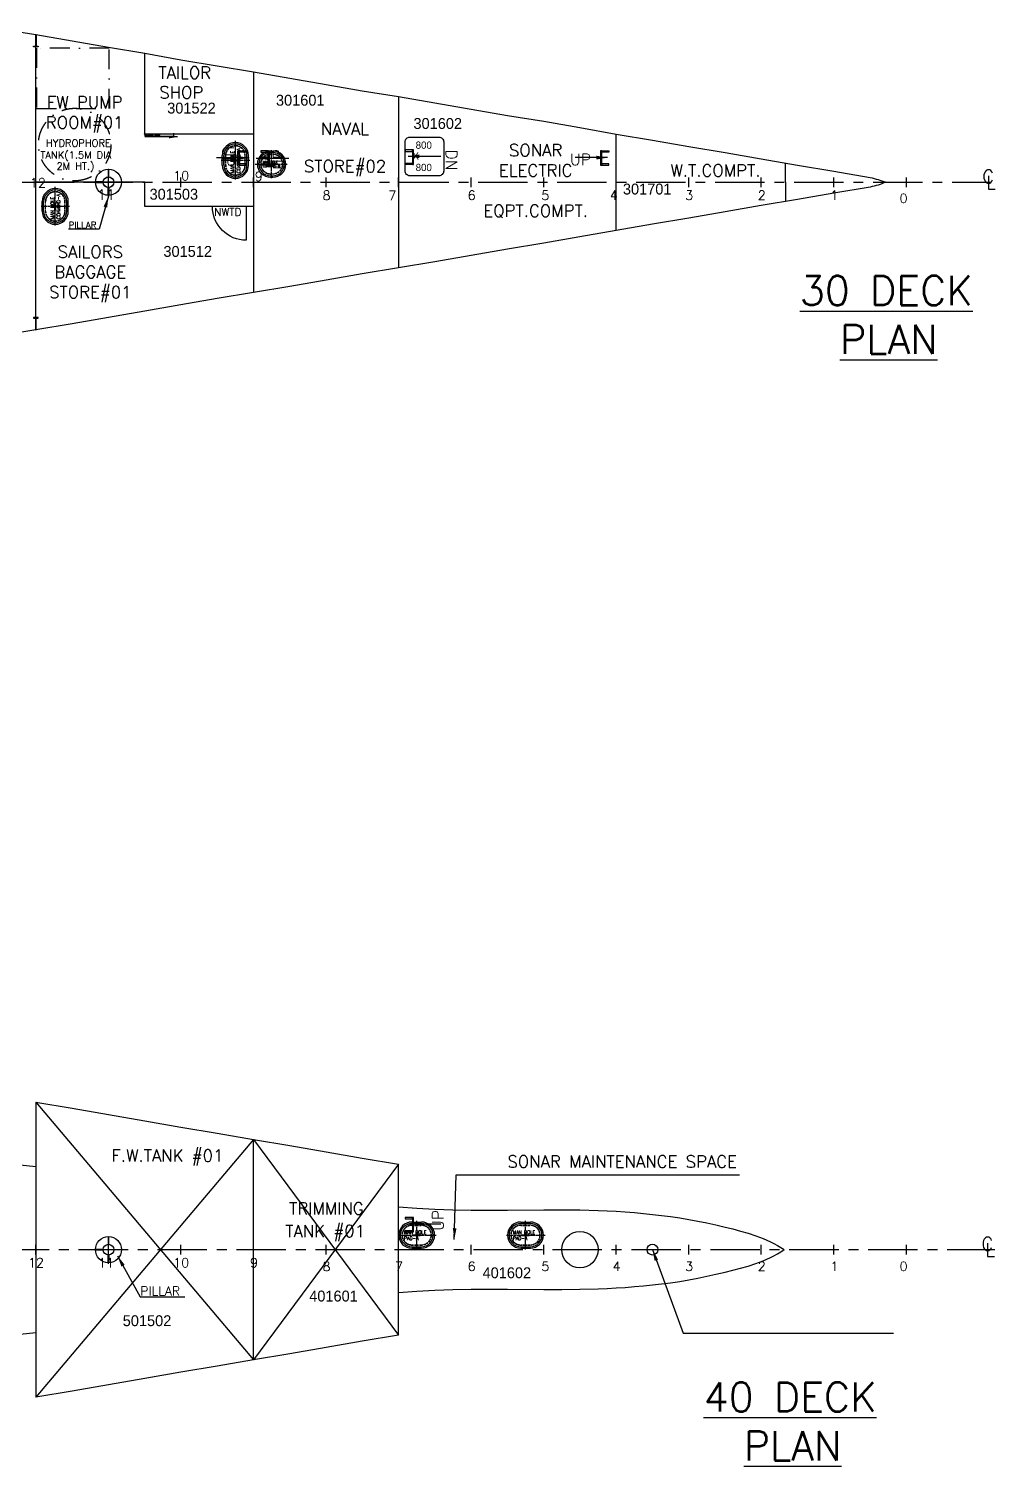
# Model space of a CAD drawing. Header units: inches. Extents: x -439515 to 171412, y -8673 to 415183.
# Drawn here: x 130233 to 147369, y 44545 to 70017 of the extents above; entities that cross this region are included whole.
import ezdxf
from ezdxf.enums import TextEntityAlignment as Align

# ---------------------------------------------------------------- set-up
doc = ezdxf.new("R2010")
doc.units = ezdxf.units.IN
doc.header["$LTSCALE"] = 700
doc.header["$MEASUREMENT"] = 0
for name, pattern in [('CENTER', [2, 1.25, -0.25, 0.25, -0.25]), ('CENTER2', [1.125, 0.75, -0.125, 0.125, -0.125]), ('DASHDOT', [1, 0.5, -0.25, 0, -0.25]), ('DASHDOT4', [6.1, 4, -1, 0.1, -1]), ('DASHED', [0.75, 0.5, -0.25]), ('DOTDASH1', [1600, 1000, -250, 100, -250])]:
    doc.linetypes.add(name, pattern=pattern)
for name, color, linetype in [('00', 7, 'Continuous'), ('01', 7, 'Continuous'), ('3 DECK', 7, 'Continuous'), ('4 DECK', 7, 'Continuous'), ('ASTER COMPLEX', 7, 'Continuous'), ('COMPT.NOS', 4, 'Continuous'), ('COMPTNAME', 7, 'Continuous'), ('HATCH', 142, 'Continuous'), ('HATCHES', 7, 'Continuous'), ('MANHOLEPLAN', 3, 'Continuous'), ('TANK MARKS', 7, 'Continuous'), ('UP-DOWN', 7, 'Continuous'), ('WATERLINES', 5, 'Continuous')]:
    doc.layers.add(name, color=color, linetype=linetype)
doc.styles.add('ROMAN C', font='ROMANS.SHX', dxfattribs={"width": 0.9})
doc.styles.add('ROMANS', font='romans')
doc.styles.add('style1', font='romans.shx', dxfattribs={"height": 250})
doc.dimstyles.new('Copy(2) of Standard', dxfattribs={"dimtxt": 200, "dimasz": 150, "dimexe": 25, "dimexo": 25, "dimgap": 50, "dimtad": 2, "dimdec": 0, "dimzin": 0, "dimdsep": 46, "dimtxsty": 'Standard', "dimcen": 0, "dimclrd": 40, "dimclre": 40, "dimadec": 0, "dimazin": 0, "dimtfac": 1, "dimtdec": 0, "dimtmove": 2, "dimatfit": 3, "dimfxl": 1, "dimtolj": 1, "dimtzin": 0, "dimarcsym": 0})
doc.dimstyles.get("Standard").update_dxf_attribs({"dimtxt": 150.18, "dimasz": 200.18, "dimexe": 0.8, "dimexo": 0.625, "dimgap": 0.09, "dimtad": 0, "dimtih": 1, "dimtoh": 1, "dimdec": 0, "dimzin": 0, "dimdsep": 46, "dimtxsty": 'Standard', "dimcen": 8.09, "dimclrd": 40, "dimclre": 40, "dimadec": 0, "dimazin": 0, "dimtfac": 1, "dimtdec": 0, "dimtofl": 0, "dimtmove": 0, "dimatfit": 3, "dimfxl": 1, "dimtolj": 1, "dimtzin": 0, "dimarcsym": 0})

# ---------------------------------------------------------------- blocks, each defined once
blk = doc.blocks.new('PILAR')
at = {"color": 4, "linetype": 'DASHDOT'}
for p, q in [((145253, 170303), (145253, 170883)), ((144963, 170593), (145543, 170593))]:
    blk.add_line(p, q, dxfattribs=at)
at = {"color": 4}
for points in [[(145247, 170853), (145247, 170703), (145259, 170703), (145259, 170853)], [(144993, 170587), (145143, 170587), (145143, 170599), (144993, 170599)], [(145513, 170587), (145363, 170587), (145363, 170599), (145513, 170599)], [(145247, 170333), (145247, 170483), (145259, 170483), (145259, 170333)]]:
    blk.add_lwpolyline(points, close=True, dxfattribs=at)
for radius in [270, 110]:
    blk.add_circle((145253, 170593), radius, dxfattribs=at)
blk = doc.blocks.new('fghghj')
at = {"color": 3, "linetype": 'Continuous'}
blk.add_lwpolyline([(318315, -37952), (318615, -37952), (318615, -37927), (318315, -37927)], close=True, dxfattribs=at)
at = {"layer": '00', "color": 3}
for points in [[(318345, -38102), (318345, -37952), (318315, -37952), (318315, -38102)], [(318585, -38102), (318585, -37952), (318615, -37952), (318615, -38102)]]:
    blk.add_lwpolyline(points, close=True, dxfattribs=at)
at = {"layer": '01', "color": 4, "linetype": 'ByBlock'}
blk.add_line((318615, -37927), (318615, -37927), dxfattribs=at)
blk.add_line((318615, -37927), (318615, -37927), dxfattribs=at)
blk = doc.blocks.new('DLN', base_point=(36758, 6815))
at = {"linetype": 'Continuous'}
blk.add_lwpolyline([(37258, 6815), (37258, 7815, 0.414214), (36258, 6815)], format="xyb", dxfattribs=at)
blk = doc.blocks.new('manholepadtype600x400')
at = {"linetype": 'CENTER2', "ltscale": 0.1}
for p, q in [((-394, 0), (404, 0)), ((0, -297), (0, 294))]:
    blk.add_line(p, q, dxfattribs=at)
for p, q in [((-100, 270), (100, 270)), ((-100, 240), (100, 240)), ((-73, 8), (73, 8)), ((-100, -240), (100, -240)), ((-100, -270), (100, -270)), ((-73, -8), (73, -8))]:
    blk.add_line(p, q)
at = {"linetype": 'DASHED', "ltscale": 0.1}
for p, q in [((-100, 205), (100, 205)), ((-100, 200), (100, 200)), ((-100, -200), (100, -200)), ((-100, -205), (100, -205))]:
    blk.add_line(p, q, dxfattribs=at)
for centre in [(-73, 0), (73, 0)]:
    blk.add_circle(centre, 8)
for centre, radius, start, end in [((-100, 0), 270, 90, 270), ((-100, 0), 240, 90, 270), ((100, 0), 270, 270, 90), ((100, 0), 240, 270, 90)]:
    blk.add_arc(centre, radius, start, end)
for centre, radius, start, end in [((-100, 0), 205, 90, 270), ((-100, 0), 200, 90, 270), ((100, 0), 205, 270, 90), ((100, 0), 200, 270, 90)]:
    blk.add_arc(centre, radius, start, end, dxfattribs=at)
at = {"insert": (-262, 98), "char_height": 75, "width": 617.44, "attachment_point": 1, "style": 'ROMAN C'}
blk.add_mtext('MAN HOLE PAD-A', dxfattribs=at)
blk = doc.blocks.new('manholecoamingtype600x400')
at = {"linetype": 'CENTER2', "ltscale": 0.1}
for p, q in [((-394, 0), (404, 0)), ((0, -297), (0, 294))]:
    blk.add_line(p, q, dxfattribs=at)
for p, q in [((-100, 270), (100, 270)), ((-100, 240), (100, 240)), ((-73, 8), (73, 8)), ((-100, -240), (100, -240)), ((-100, -270), (100, -270)), ((-73, -8), (73, -8))]:
    blk.add_line(p, q)
at = {"linetype": 'DASHED', "ltscale": 0.1}
for p, q in [((-100, 205), (100, 205)), ((-100, 200), (100, 200)), ((-100, -200), (100, -200)), ((-100, -205), (100, -205))]:
    blk.add_line(p, q, dxfattribs=at)
for centre in [(-73, 0), (73, 0)]:
    blk.add_circle(centre, 8)
for centre, radius, start, end in [((-100, 0), 270, 90, 270), ((-100, 0), 240, 90, 270), ((100, 0), 270, 270, 90), ((100, 0), 240, 270, 90)]:
    blk.add_arc(centre, radius, start, end)
for centre, radius, start, end in [((-100, 0), 205, 90, 270), ((-100, 0), 200, 90, 270), ((100, 0), 205, 270, 90), ((100, 0), 200, 270, 90)]:
    blk.add_arc(centre, radius, start, end, dxfattribs=at)
at = {"insert": (-265, 98), "char_height": 75, "width": 752.53, "attachment_point": 1, "style": 'ROMAN C'}
blk.add_mtext('MAN HOLE COAMING-A', dxfattribs=at)
blk = doc.blocks.new('MANHOLECOAMINGB')
at = {"linetype": 'CENTER2', "ltscale": 0.1}
for p, q in [((-339, 0), (323, 0)), ((0, -288), (0, 289))]:
    blk.add_line(p, q, dxfattribs=at)
for p, q in [((-73, 8), (73, 8)), ((-25, 270), (25, 270)), ((-25, 240), (25, 240)), ((-73, -8), (73, -8)), ((-25, -240), (25, -240)), ((-25, -270), (25, -270))]:
    blk.add_line(p, q)
at = {"linetype": 'DASHED', "ltscale": 0.1}
for p, q in [((-25, 205), (25, 205)), ((-25, 200), (25, 200)), ((-25, -200), (25, -200)), ((-25, -205), (25, -205))]:
    blk.add_line(p, q, dxfattribs=at)
for centre in [(-73, 0), (73, 0)]:
    blk.add_circle(centre, 8)
for centre, radius, start, end in [((-25, 0), 270, 90, 270), ((-25, 0), 240, 90, 270), ((25, 0), 270, 270, 90), ((25, 0), 240, 270, 90)]:
    blk.add_arc(centre, radius, start, end)
for centre, radius, start, end in [((-25, 0), 205, 90, 270), ((-25, 0), 200, 90, 270), ((25, 0), 205, 270, 90), ((25, 0), 200, 270, 90)]:
    blk.add_arc(centre, radius, start, end, dxfattribs=at)
at = {"insert": (-181, 68), "char_height": 50, "width": 486.8, "attachment_point": 1, "style": 'ROMAN C'}
blk.add_mtext('MAN HOLE COAMING-B', dxfattribs=at)
blk = doc.blocks.new('H 800x800')
at = {"layer": 'HATCH'}
blk.add_lwpolyline([(51335, -32897), (51935, -32897, -0.414214), (52035, -32997), (52035, -33597, -0.414214), (51935, -33697), (51335, -33697, -0.414214), (51235, -33597), (51235, -32997, -0.414214)], format="xyb", close=True, dxfattribs=at)
at = {"layer": 'HATCHES'}
for s, p in [('  X', (51277, -33364)), ('800', (51455, -33139)), ('800', (51455, -33600))]:
    blk.add_text(s, height=150, dxfattribs=at).set_placement(p)

msp = doc.modelspace()

# ---------------------------------------------------------------- hatches: boundary and pattern name
at = {"linetype": 'ByBlock', "lineweight": -2, "ltscale": 0.2}
h = msp.add_hatch(color=0, dxfattribs=at)
edge = h.paths.add_edge_path()
edge.add_arc((132289.3, 68154.7), 8.39, 0, 360)
h = msp.add_hatch(color=0, dxfattribs=at)
edge = h.paths.add_edge_path()
edge.add_arc((132803.9, 68154.7), 8.39, 0, 360)

# ---------------------------------------------------------------- linework, layer by layer
at = {"color": 7}
for p, q in [((130360.2, 64681.5), (130360.2, 69913.2)), ((132289.3, 68154.7), (132289.3, 69581.4)), ((134218.3, 69251.3), (134218.3, 65343.4)), ((136790.5, 68814), (136790.5, 65780.7)), ((140648.7, 66444.3), (140648.7, 68150.4)), ((130360.2, 67211.6), (130360.2, 67383.1)), ((131646.2, 67211.6), (131646.2, 67383.1)), ((132932.3, 67211.6), (132932.3, 67383.1)), ((134218.3, 67211.6), (134218.3, 67383.1)), ((135504.4, 67211.6), (135504.4, 67383.1)), ((130360.2, 50999.3), (130360.2, 45767.6)), ((134218.3, 46429.5), (134218.3, 50337.4)), ((136790.5, 46866.8), (136790.5, 49900.2))]:
    msp.add_line(p, q, dxfattribs=at)
msp.add_line((132289.3, 68154.7), (134218.3, 68154.7))
at = {"color": 1, "linetype": 'DASHDOT4', "ltscale": 0.8}
for q in [(143649.4, 67638.6), (143649.3, 66956.1)]:
    msp.add_line((143649.5, 67297.3), q, dxfattribs=at)
at = {"color": 5, "linetype": 'CENTER'}
for p, q in [((13603.7, 67297.3), (147274.5, 67297.3)), ((13517.9, 48383.5), (147360.8, 48383.5))]:
    msp.add_line(p, q, dxfattribs=at)
at = {"color": 7, "linetype": 'Continuous'}
for p, q in [((136790.5, 67211.6), (136790.5, 67383.1)), ((138076.5, 67211.6), (138076.5, 67383.1)), ((139362.6, 67211.6), (139362.6, 67383.1)), ((141934.7, 67211.6), (141934.7, 67383.1)), ((143220.8, 67211.6), (143220.8, 67383.1)), ((144506.8, 67211.6), (144506.8, 67383.1)), ((145792.9, 67211.6), (145792.9, 67383.1)), ((130360.2, 48297.7), (130360.2, 48469.2)), ((131646.2, 48297.7), (131646.2, 48469.2)), ((132932.3, 48297.7), (132932.3, 48469.2)), ((134218.3, 48297.7), (134218.3, 48469.2)), ((135504.4, 48297.7), (135504.4, 48469.2)), ((136790.5, 48297.7), (136790.5, 48469.2)), ((138076.5, 48297.7), (138076.5, 48469.2)), ((139362.6, 48297.7), (139362.6, 48469.2)), ((140648.7, 48297.7), (140648.7, 48469.2)), ((141934.7, 48297.7), (141934.7, 48469.2)), ((143220.8, 48297.7), (143220.8, 48469.2)), ((144506.8, 48297.7), (144506.8, 48469.2)), ((145792.9, 48297.7), (145792.9, 48469.2))]:
    msp.add_line(p, q, dxfattribs=at)
at = {"color": 3, "linetype": 'DASHDOT'}
msp.add_lwpolyline([(130373.4, 68601.9), (131659.5, 68601.9), (131659.5, 69673.6), (130373.4, 69673.6)], close=True, dxfattribs=at)
at = {"color": 0, "linetype": 'ByBlock', "lineweight": -2, "ltscale": 0.2}
msp.add_lwpolyline([(132289.3, 68115.5), (132803.7, 68115.5), (132803.7, 68146.3), (132289.3, 68146.3)], close=True, dxfattribs=at)
at = {"color": 7}
msp.add_lwpolyline([(134218.3, 66868.7), (132289.3, 66868.7), (132289.3, 67297.3), (130360.2, 67297.3)], dxfattribs=at)
at = {"color": 3, "linetype": 'DASHDOT'}
msp.add_circle((131047.6, 67965), 643, dxfattribs=at)
at = {"color": 0, "linetype": 'ByBlock', "lineweight": -2, "ltscale": 0.2}
for centre in [(132289.3, 68154.7), (132803.9, 68154.7)]:
    msp.add_circle(centre, 8.39, dxfattribs=at)
at = {"color": 3}
for centre, radius in [((131646.2, 67297.3), 94.3), ((131646.2, 48383.5), 94.3), ((141291.7, 48383.5), 96.5)]:
    msp.add_circle(centre, radius, dxfattribs=at)
at = {"color": 1}
msp.add_circle((140005.6, 48383.5), 321.5, dxfattribs=at)
at = {"layer": '01', "linetype": 'ByBlock'}
for p, q in [((130360.2, 69913.2), (130360.2, 69776.9)), ((130360.2, 64681.5), (130360.2, 64817.8))]:
    msp.add_line(p, q, dxfattribs=at)
at = {"layer": '3 DECK', "color": 7}
msp.add_lwpolyline([(129717.1, 70016.9), (130360.2, 69913.2), (131003.2, 69804.3), (131646.2, 69692.9), (132289.3, 69581.4), (132932.3, 69469.1), (133575.3, 69359.3), (134218.3, 69251.3), (134861.4, 69143.3), (135504.4, 69031.8), (136147.4, 68918.6), (136790.5, 68814), (137433.5, 68705.2), (138076.5, 68593.7), (138719.6, 68482.2), (139362.6, 68376.8), (140005.6, 68264.5), (140648.7, 68150.4), (141291.7, 68043.3), (141934.7, 67931.8), (142577.8, 67823.8), (143220.8, 67712.3), (143863.8, 67601.7), (144506.8, 67491.1), (145149.9, 67382.2, -0.0316679), (145428.5, 67297.3, -0.0489933), (145149.9, 67212.5), (144506.8, 67103.6), (143863.8, 66993), (143220.8, 66882.4), (142577.8, 66770.9), (141934.7, 66662.9), (141291.7, 66551.4), (140648.7, 66444.3), (140005.6, 66330.2), (139362.6, 66217.9), (138719.6, 66112.5), (138076.5, 66001), (137433.5, 65889.5), (136790.5, 65780.7), (136147.4, 65676.1), (135504.4, 65562.9), (134861.4, 65451.4), (134218.3, 65343.4), (133575.3, 65235.4), (132932.3, 65125.6), (132289.3, 65013.3), (131646.2, 64901.8), (131003.2, 64790.4), (130360.2, 64681.5), (129717.1, 64577.8)], format="xyb", dxfattribs=at)
at = {"layer": '3 DECK', "color": 4}
for points in [[(130363.6, 69912.8), (130363.6, 69707.4), (130387.9, 69707.4), (130403, 69707.4), (130403, 69697.1), (130387.8, 69697.1), (130317.3, 69697.1), (130317.3, 69707.4), (130356.7, 69707.4), (130356.7, 69913.6), (130363.6, 69912.8)], [(130363.6, 64681.9), (130363.6, 64887.3), (130387.9, 64887.3), (130403, 64887.3), (130403, 64897.6), (130387.8, 64897.6), (130317.3, 64897.6), (130317.3, 64887.3), (130356.7, 64887.3), (130356.7, 64681.1), (130363.6, 64681.9)]]:
    msp.add_lwpolyline(points, dxfattribs=at)
at = {"layer": '3 DECK', "color": 7}
for points in [[(130360.2, 50999.3), (131003.2, 50890.5), (131646.2, 50779), (132289.3, 50667.5), (132932.3, 50555.2), (133575.3, 50445.5), (134218.3, 50337.4), (134861.4, 50229.4), (135504.4, 50118), (136147.4, 50004.8), (136790.5, 49900.2)], [(136790.5, 46866.8), (136147.4, 46762.2), (135504.4, 46649), (134861.4, 46537.6), (134218.3, 46429.5), (133575.3, 46321.5), (132932.3, 46211.8), (132289.3, 46099.4), (131646.2, 45988), (131003.2, 45876.5), (130360.2, 45767.6)]]:
    msp.add_lwpolyline(points, dxfattribs=at)
at = {"layer": '4 DECK', "color": 7}
for points in [[(114927.4, 51458), (116213.5, 51327.7), (117499.5, 51194.8), (118785.6, 51061.1), (120071.7, 50927.3), (121357.7, 50791), (122643.8, 50654.7), (123286.8, 50591.2), (123929.8, 50524.4), (125215.9, 50389.7), (126502, 50257.7), (127788, 50124), (129074.1, 49991.1), (130360.2, 49858.2)], [(130360.2, 46908.8), (129074.1, 46775.9), (127788, 46643), (126502, 46509.3), (125215.9, 46377.2), (123929.8, 46242.6), (123286.8, 46175.7), (122643.8, 46112.3), (121357.7, 45976), (120071.7, 45839.7), (118785.6, 45705.9), (117499.5, 45572.2), (116213.5, 45439.3), (114927.4, 45308.9)]]:
    msp.add_lwpolyline(points, dxfattribs=at)
at = {"layer": 'ASTER COMPLEX', "color": 0, "linetype": 'Continuous'}
msp.add_line((130360.2, 67297.3), (131040.5, 67297.3), dxfattribs=at)
at = {"layer": 'TANK MARKS', "color": 4, "linetype": 'DOTDASH1'}
for p, q in [((130360.2, 50999.3), (134218.3, 46429.5)), ((134218.3, 50337.4), (130360.2, 45767.6))]:
    msp.add_line(p, q, dxfattribs=at)
at = {"layer": 'TANK MARKS', "color": 3, "linetype": 'DOTDASH1'}
for p, q in [((134218.3, 50337.4), (136790.5, 46866.8)), ((136790.5, 49900.2), (134218.3, 46429.5))]:
    msp.add_line(p, q, dxfattribs=at)
at = {"layer": 'WATERLINES', "color": 7}
for points in [[(136790.5, 49140.5, 1586.1), (137111.9, 49119.7, 1586.1), (137433.5, 49103.2, 1586.1), (137754.9, 49091.3, 1586.1), (138076.5, 49084.5, 1586.1), (138398, 49082.8, 1586.1), (138719.6, 49084.6, 1586.1), (139362.6, 49090.5, 1586.1), (139684.1, 49090, 1586.1), (140005.6, 49085.8, 1586.1), (140327.3, 49077.1, 1586.1), (140488, 49070.5, 1586.1), (140648.7, 49062.2, 1586.1), (140809.6, 49051.8, 1586.1), (140970.4, 49039.3, 1586.1), (141131.2, 49024.9, 1586.1), (141291.7, 49008.6, 1586.1), (141453, 48990.2, 1586.1), (141614.1, 48969.5, 1586.1), (141774.7, 48946.1, 1586.1), (141934.7, 48919.6, 1586.1), (142096.1, 48889.4, 1586.1), (142257, 48856.1, 1586.1), (142417.5, 48820.4, 1586.1), (142577.8, 48782.8, 1586.1), (142715.3, 48749.1, 1586.1), (142852.2, 48713.3, 1586.1), (142988, 48674, 1586.1), (143122, 48630.1, 1586.1), (143188.2, 48606, 1586.1), (143253.7, 48580.3, 1586.1), (143318.5, 48552.9, 1586.1), (143382.5, 48523.5, 1586.1), (143445.6, 48492, 1586.1), (143507.8, 48458.2, 1586.1), (143569, 48422.1, 1586.1), (143629, 48383.5, 1586.1)], [(136790.5, 47626.5, 1586.1), (137111.9, 47647.3, 1586.1), (137433.5, 47663.8, 1586.1), (137754.9, 47675.6, 1586.1), (138076.5, 47682.4, 1586.1), (138398, 47684.2, 1586.1), (138719.6, 47682.4, 1586.1), (139362.6, 47676.5, 1586.1), (139684.1, 47676.9, 1586.1), (140005.6, 47681.2, 1586.1), (140327.3, 47689.9, 1586.1), (140488, 47696.4, 1586.1), (140648.7, 47704.8, 1586.1), (140809.6, 47715.2, 1586.1), (140970.4, 47727.6, 1586.1), (141131.2, 47742, 1586.1), (141291.7, 47758.4, 1586.1), (141453, 47776.7, 1586.1), (141614.1, 47797.4, 1586.1), (141774.7, 47820.8, 1586.1), (141934.7, 47847.3, 1586.1), (142096.1, 47877.6, 1586.1), (142257, 47910.8, 1586.1), (142417.5, 47946.6, 1586.1), (142577.8, 47984.2, 1586.1), (142715.3, 48017.8, 1586.1), (142852.2, 48053.7, 1586.1), (142988, 48092.9, 1586.1), (143122, 48136.9, 1586.1), (143188.2, 48160.9, 1586.1), (143253.7, 48186.6, 1586.1), (143318.5, 48214.1, 1586.1), (143382.5, 48243.5, 1586.1), (143445.6, 48275, 1586.1), (143507.8, 48308.7, 1586.1), (143569, 48344.8, 1586.1), (143629, 48383.5, 1586.1)]]:
    msp.add_polyline3d(points, dxfattribs=at)

# ---------------------------------------------------------------- block references
at = {"xscale": 0.8573749999999999, "yscale": 0.8573749999999999, "zscale": 0.8573749999999999}
for name, p in [('H 800x800', (92977, 96302.8)), ('PILAR', (7110.2, -78965.1)), ('PILAR', (7110.2, -97879))]:
    msp.add_blockref(name, p, dxfattribs=at)
at = {"color": 5, "linetype": 'Continuous', "yscale": 0.8573749999999999, "zscale": 0.8573749999999999}
for p, xscale, rotation in [((101422, 340769.8), -0.8573749999999999, 90), ((167014.7, -205317.8), -0.8573749999999999, 270), ((169573.3, 340784.2), 0.8573749999999999, 270), ((107852.4, -205317.8), 0.8573749999999999, 90), ((169573.3, 321870.4), 0.8573749999999999, 270)]:
    msp.add_blockref('fghghj', p, dxfattribs=dict(at, xscale=xscale, rotation=rotation))
at = {"color": 7, "xscale": -0.6001625000598868, "yscale": 0.6001624999600753, "zscale": 0.6001624999999999, "rotation": 180}
msp.add_blockref('DLN', (133789.7, 66868.7), dxfattribs=at)
at = {"layer": 'MANHOLEPLAN', "xscale": 0.8573749999999999, "yscale": 0.8573749999999999, "zscale": 0.8573749999999999, "rotation": 90}
for p in [(133896.8, 67683.2), (130703.3, 66868.7)]:
    msp.add_blockref('manholecoamingtype600x400', p, dxfattribs=at)
at = {"layer": 'MANHOLEPLAN', "xscale": 0.8573749999999999, "yscale": 0.8573749999999999, "zscale": 0.8573749999999999}
for name, p in [('MANHOLECOAMINGB', (134539.9, 67618.9)), ('manholepadtype600x400', (137112, 48640.7)), ('manholepadtype600x400', (139040.7, 48640.7))]:
    msp.add_blockref(name, p, dxfattribs=at)

# ---------------------------------------------------------------- texts
at = {"color": 7, "style": 'ROMANS'}
for s, height, p in [('SLIDING DOOR', 27.094, (132306.8, 68124.6)), ('NWTD', 135.47, (133521.8, 66701.6, 0))]:
    msp.add_text(s, height=height, dxfattribs=at).set_placement(p)
at = {"style": 'ROMANS'}
for s, p in [('C', (147245.2, 67281.1)), ('L', (147293.5, 67176.6)), ('C', (147228.9, 48367.2)), ('L', (147277.2, 48262.7))]:
    msp.add_text(s, height=235.8, dxfattribs=at).set_placement(p, align=Align.CENTER)
at = {"color": 7, "style": 'ROMANS'}
for s, height, p in [('12', 165.04, (130395.3, 67203.7)), ('10', 165.04, (132935.8, 67329.7)), ('9', 165, (134311, 67318.8)), ('11', 185.19, (131606.5, 66983.6)), ('8', 165, (135513.2, 66983.6)), ('7', 165, (136680.5, 66980.3)), ('6', 165, (138085.3, 66983.6)), ('5', 165, (139392.5, 66983.6)), ('5', 165, (139392.5, 66983.6)), ('4', 165, (140605.9, 66983.6)), ('3', 165, (141943.5, 66983.6)), ('2', 165, (143229.6, 66983.6)), ('1', 165, (144515.6, 66983.6)), ('0', 165, (145743.4, 66929.4)), ('12', 165.04, (130361.5, 48069.7)), ('11', 165.04, (131606.5, 48069.7)), ('10', 165.04, (132935.8, 48069.7)), ('9', 165, (134227.1, 48069.7)), ('8', 165, (135513.2, 48005)), ('7', 165, (136799.3, 48005)), ('6', 165, (138085.3, 48005)), ('5', 165, (139392.5, 48005)), ('4', 165, (140657.5, 48005)), ('3', 165, (141943.5, 48005)), ('2', 165, (143229.6, 48005)), ('1', 165, (144515.6, 48005)), ('0', 165, (145743.4, 48005))]:
    msp.add_text(s, height=height, dxfattribs=at).set_placement(p, align=Align.CENTER)
at = {"linetype": 'Continuous', "char_height": 518.225, "width": 3945.422, "attachment_point": 1, "style": 'ROMANS'}
for s, insert in [('{\\L30 DECK}\\P  {\\LPLAN}', (143903.8, 65636.3)), ('{\\L40 DECK}\\P  {\\LPLAN}', (142198.1, 46030.9))]:
    msp.add_mtext(s, dxfattribs=dict(at, insert=insert))
at = {"layer": 'COMPT.NOS', "color": 4, "linetype": 'ByBlock', "char_height": 192.91, "width": 1570.243, "attachment_point": 1}
for s, insert in [('301601', (134616.3, 68846.8)), ('301522', (132687.9, 68707.6)), ('301602', (137054.3, 68434.5)), ('301701', (140767.6, 67272.7)), ('301503', (132374.9, 67181.1)), ('301512', (132621, 66167.7)), ('401602', (138279.3, 48069.4)), ('401601', (135206, 47657.2)), ('501502', (131899.6, 47220.4))]:
    msp.add_mtext(s, dxfattribs=dict(at, insert=insert))
at = {"layer": 'COMPTNAME', "color": 7, "style": 'style1'}
for s, height, p in [('TAILOR', 214.34, (133466.7, 69131.8)), ('SHOP', 214.34, (133328.4, 68781.7)), ('NAVAL', 214.34, (136266.4, 68136)), ('STORE#02', 214.34, (136571.5, 67473.7)), ('F.W.TANK #01', 214.344, (133684, 49943.5)), ('SONAR MAINTENANCE SPACE', 214.344, (142790, 49836.1))]:
    msp.add_text(s, height=height, dxfattribs=at).set_placement(p, align=Align.RIGHT)
at = {"layer": 'COMPTNAME', "color": 7, "linetype": 'DOTDASH1', "style": 'style1'}
for s, height, p in [('HYDROPHORE', 128.61, (131115.1, 67926.7)), ('TANK(1.5M DIA', 128.606, (131067.8, 67715.3)), ('2M HT.)', 128.61, (131061.2, 67518.1))]:
    msp.add_text(s, height=height, dxfattribs=at).set_placement(p, align=Align.CENTER)
msp.add_text('W.T.COMPT.', height=214.34, dxfattribs=at).set_placement((143207.7, 67398.1), align=Align.RIGHT)
at = {"layer": 'COMPTNAME', "color": 7, "linetype": 'Continuous', "style": 'style1'}
for s, p in [('TRIMMING', (136170.5, 49006.4)), ('TANK #01', (136195.1, 48605.6))]:
    msp.add_text(s, height=214.34, dxfattribs=at).set_placement(p, align=Align.RIGHT)
at = {"layer": 'COMPTNAME', "char_height": 214.344, "attachment_point": 5, "style": 'style1'}
for s, insert, width in [('{\\C7;FW PUMP\\PROOM#01}', (131225.2, 68499), 1710.354), ('{\\C1;SONAR\\PELECTRIC\\P\\PEQPT.COMPT.}', (139220.8, 67317.3), 4301.984), ('{\\C7;SAILORS\\PBAGGAGE\\PSTORE#01}', (131325.1, 65671.2), 4301.984)]:
    msp.add_mtext(s, dxfattribs=dict(at, insert=insert, width=width))
at = {"layer": 'UP-DOWN', "style": 'ROMANS'}
for rotation, p in [(270, (133668.9, 67938.8)), (90, (134766.5, 67515))]:
    msp.add_text('UP', height=201.59, rotation=rotation, dxfattribs=at).set_placement(p)
at = {"layer": 'UP-DOWN', "color": 7, "style": 'ROMANS'}
for s, rotation, p in [('DN', 270, (137629.6, 67877.6)), ('UP', 90, (137588.4, 48716.5))]:
    msp.add_text(s, height=201.59, rotation=rotation, dxfattribs=at).set_placement(p)
for s, height, p in [('UP', 201.59, (139829.8, 67598)), ('PILLAR', 112.89, (130939.9, 66483.4)), ('PILLAR', 161.27, (132210.7, 47568.4))]:
    msp.add_text(s, height=height, dxfattribs=at).set_placement(p)

# ---------------------------------------------------------------- leaders
at = {"color": 3}
for points in [[(134140.6, 67729.3), (133563, 67729.3)], [(134265.9, 67726), (134843.6, 67726)], [(136960.6, 67757.2), (137538.3, 67757.2)], [(140497.1, 67733.6), (139919.5, 67733.6)], [(137778.5, 48563.7), (137813.5, 49707.4), (142836.7, 49707.4)], [(136960.6, 48843.4), (137538.3, 48843.4)], [(141291.7, 48383.5), (141836.6, 46901.9), (145567.7, 46901.9)]]:
    msp.add_leader(points, dimstyle='Standard', dxfattribs=at)
for points in [[(131646.2, 67048.7), (131480.4, 66464.3), (130937, 66464.3)], [(131807.6, 48274.6), (132210.8, 47545), (132997.6, 47545)]]:
    msp.add_leader(points, dimstyle='Standard', override={"dimgap": 0.09, "dimtad": 0})
at = {"layer": 'HATCHES', "lineweight": -2}
msp.add_leader([(132871.8, 68099.3), (132294.2, 68099.3)], dimstyle='Copy(2) of Standard', dxfattribs=at)

doc.saveas('drawing.dxf')
